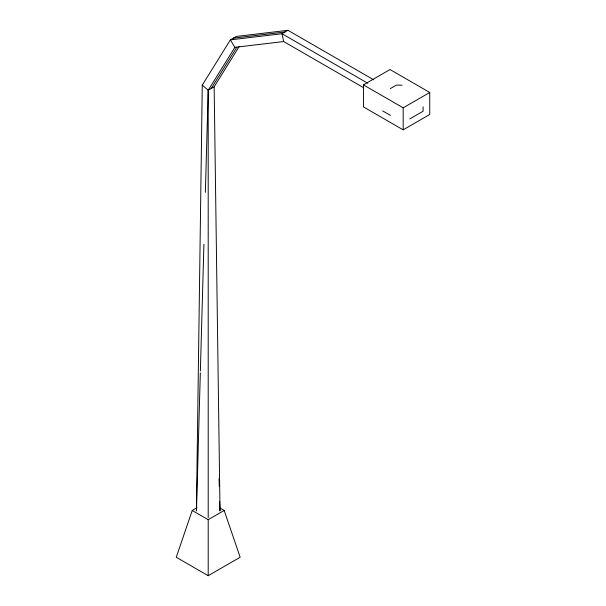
<?xml version="1.0" encoding="UTF-8"?>
<svg xmlns="http://www.w3.org/2000/svg" width="606" height="606" viewBox="0 0 606 606"><rect width="100%" height="100%" fill="white"/><g stroke="black" fill="none" stroke-linecap="round" stroke-linejoin="round"><path stroke-width="0.91" d="M208.206 575.7L208.206 519.706L224.182 510.479L240.165 557.255L208.206 575.7L176.255 557.255L192.231 510.479L197.026 507.714M208.206 517.683L208.206 90.241L234.863 47.344L283.669 41.549L363.698 87.756M196.405 510.82L202.268 85.113L230.378 39.86L236.317 36.436L287.956 30.3L373.728 79.818M196.48 510.828L200.328 372.834M200.381 370.948L203.911 244.301M205.366 192.314L208.206 90.241L202.268 85.113M211.183 88.529L236.848 47.215M208.206 90.241L214.153 86.809L239.325 46.298M287.956 30.3L282.017 33.731L230.378 39.86L234.863 47.344M363.448 84.885L390.022 69.546L429.745 92.483L429.745 114.496L403.172 129.835L363.448 106.906L363.448 84.885L403.172 107.823L429.745 92.483M390.317 88.62L396.483 85.06L402.051 85.204M409.815 118.905L423.102 111.239L423.102 106.853M233.348 38.148L284.987 32.012M367.781 83.249L282.017 33.731L283.669 41.549M382.651 110.898L390.446 115.398M219.395 507.714L224.182 510.479M192.231 510.479L208.206 519.706M219.061 478.687L219.266 486.247M219.683 501.374L219.94 510.828M214.153 86.809L220.016 510.82M403.172 107.823L403.172 129.835"/></g></svg>
